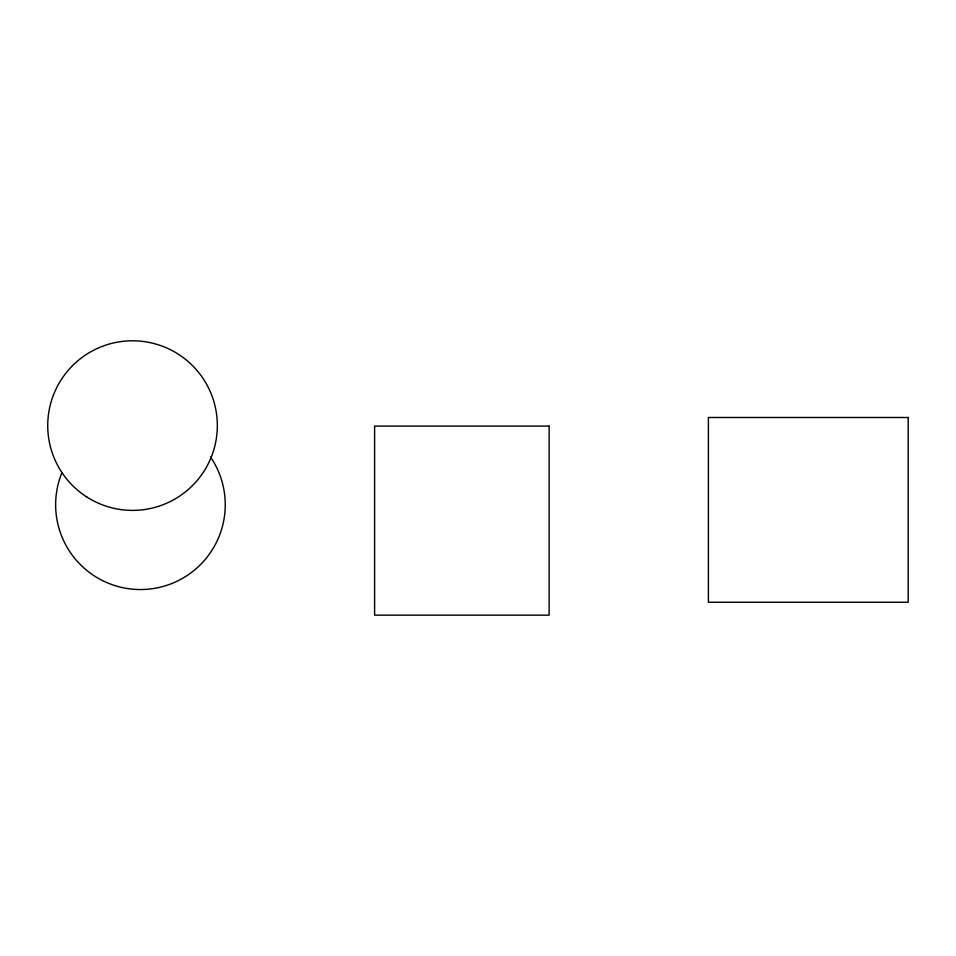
<?xml version="1.0" encoding="UTF-8"?>
<svg xmlns="http://www.w3.org/2000/svg" width="956" height="956" viewBox="0 0 956 956"><rect width="100%" height="100%" fill="white"/><g stroke="black" fill="none" stroke-linecap="round" stroke-linejoin="round"><path stroke-width="1.43" d="M210.547 457.028A84.797 84.797 0 0 1 149.315 589.075A84.797 84.797 0 0 1 61.937 472.67M908.2 417.497L708.408 417.497L708.408 602.256L908.2 602.256L908.2 417.497M549.126 426.089L374.609 426.089L374.609 615.15L549.126 615.15L549.126 426.089M87.331 497.335A84.797 84.797 0 0 0 217.275 428.862A84.797 84.797 0 0 0 93.007 350.565A84.797 84.797 0 0 0 87.331 497.335"/></g></svg>
